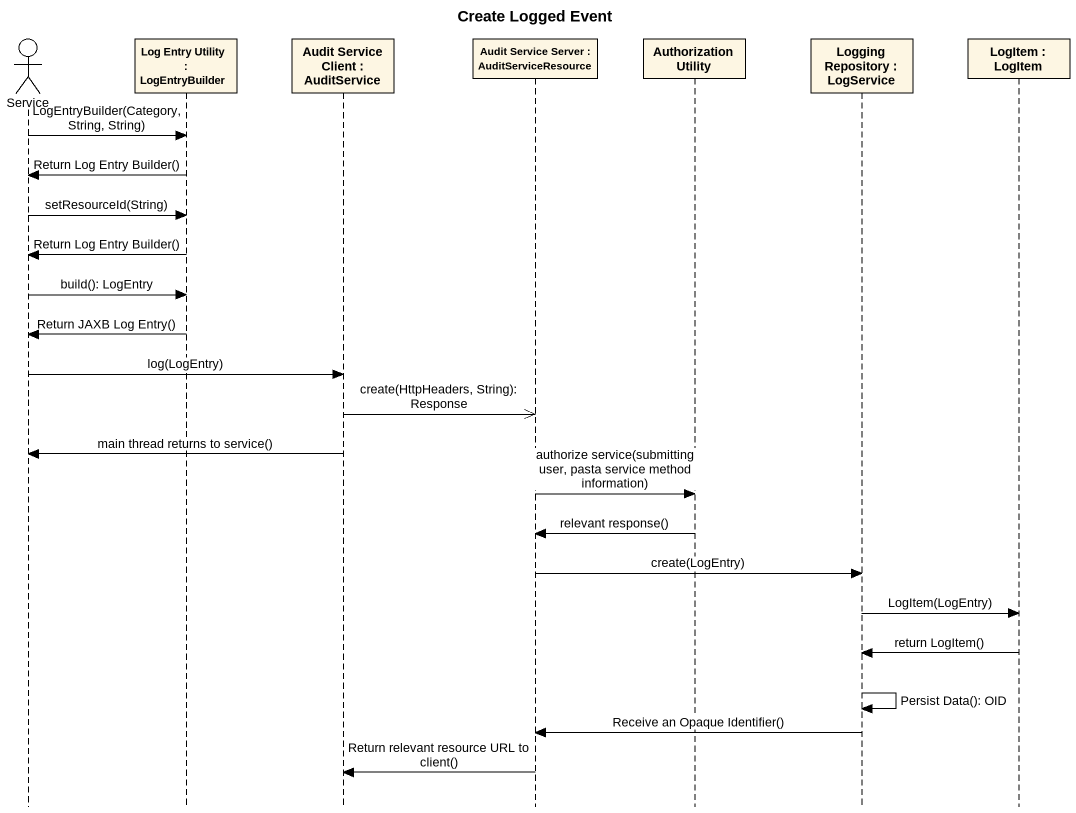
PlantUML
@startuml
title Create Logged Event
hide footbox
actor Service
participant "Log Entry Utility : LogEntryBuilder" as Log_Entry_Utility
participant "Audit Service Client : AuditService" as Audit_Service_Client
participant "Audit Service Server : AuditServiceResource" as Audit_Service_Server
participant "Authorization Utility" as Authorization_Utility
participant "Logging Repository : LogService" as Logging_Repository
participant "LogItem : LogItem" as LogItem

Service -> Log_Entry_Utility : LogEntryBuilder(Category, String, String)
Log_Entry_Utility -> Service : Return Log Entry Builder()
Service -> Log_Entry_Utility : setResourceId(String)
Log_Entry_Utility -> Service : Return Log Entry Builder()
Service -> Log_Entry_Utility : build(): LogEntry
Log_Entry_Utility -> Service : Return JAXB Log Entry()
Service -> Audit_Service_Client : log(LogEntry)
Audit_Service_Client ->> Audit_Service_Server : create(HttpHeaders, String): Response
Audit_Service_Client -> Service : main thread returns to service()
Audit_Service_Server -> Authorization_Utility : authorize service(submitting user, pasta service method information)
Authorization_Utility -> Audit_Service_Server : relevant response()
Audit_Service_Server -> Logging_Repository : create(LogEntry)
Logging_Repository -> LogItem : LogItem(LogEntry)
LogItem -> Logging_Repository : return LogItem()
Logging_Repository -> Logging_Repository : Persist Data(): OID
Logging_Repository -> Audit_Service_Server : Receive an Opaque Identifier()
Audit_Service_Server -> Audit_Service_Client : Return relevant resource URL to client()
@enduml
